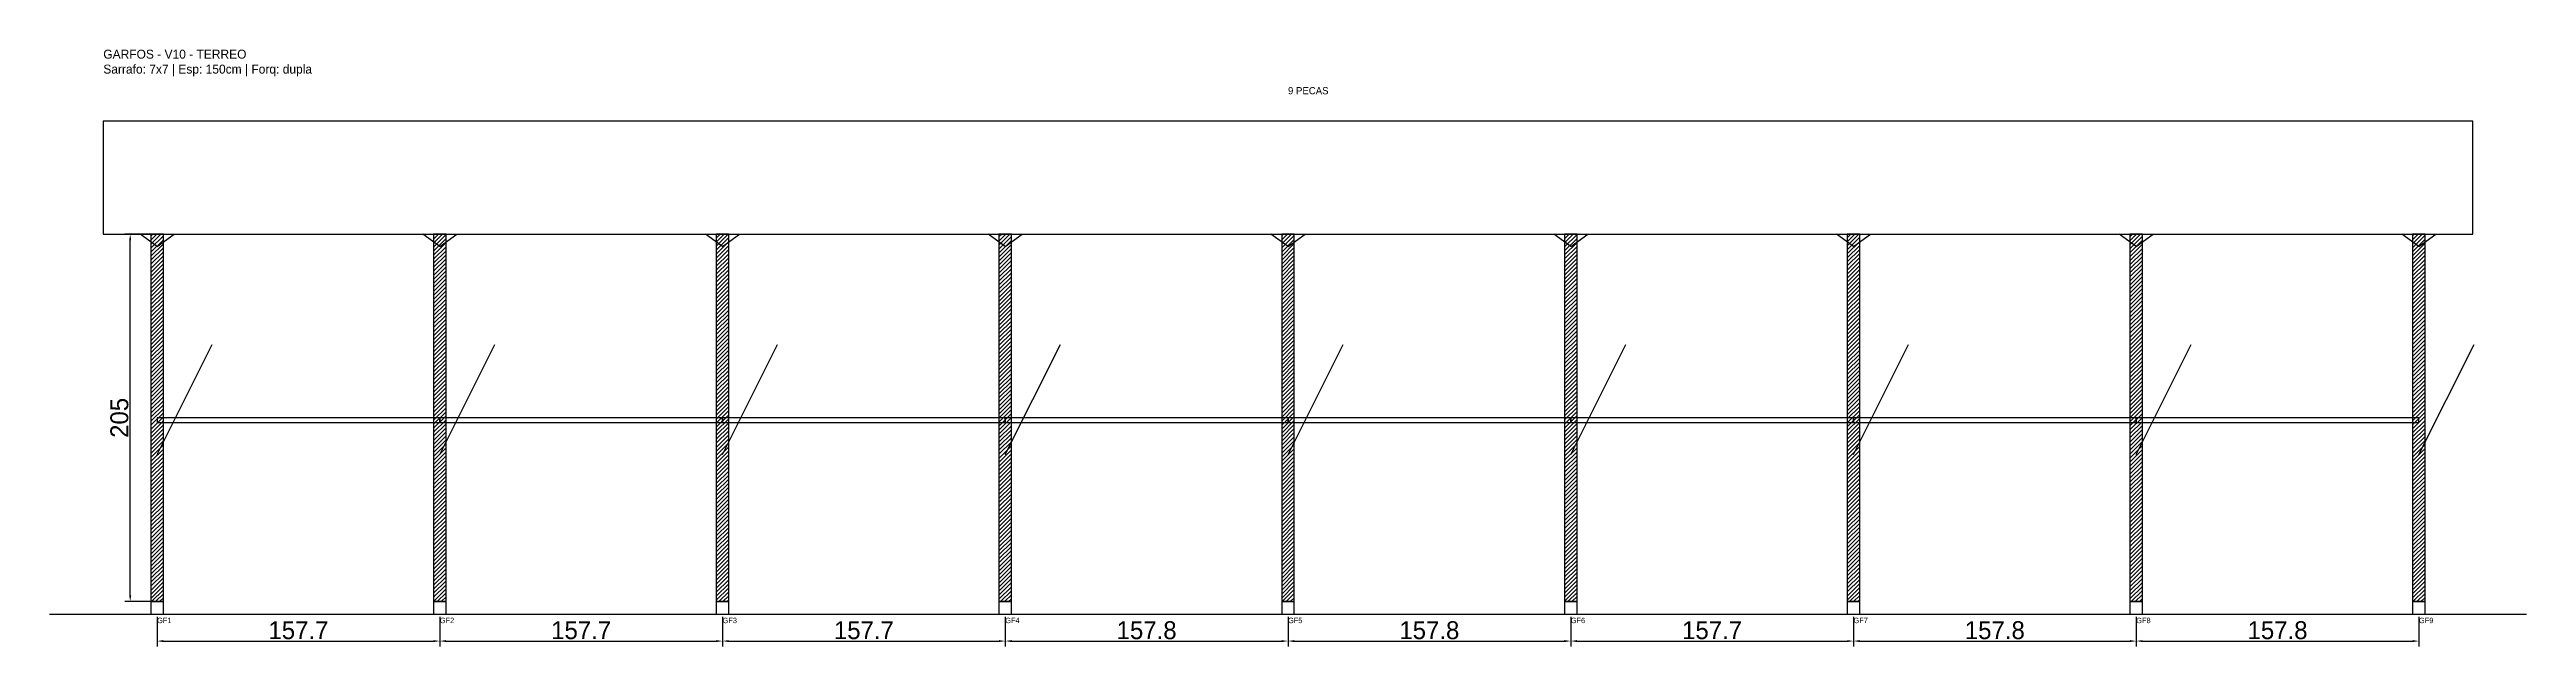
# Model space of a CAD drawing. Header units: metres. Extents: x -30 to 1352, y -25 to 308.
import ezdxf

# ---------------------------------------------------------------- set-up
doc = ezdxf.new("R2010")
doc.units = ezdxf.units.M
for name, color, linetype in [('BARRA_ANCORAGEM', 1, 'Continuous'), ('COTA', 241, 'Continuous'), ('GARFOS OK', 3, 'Continuous'), ('NOME DA VIGA', 6, 'Continuous'), ('SARR_7x7', 40, 'Continuous'), ('TIRAS REESCORAMENTO', 252, 'Continuous'), ('VIGAS', 3, 'Continuous')]:
    doc.layers.add(name, color=color, linetype=linetype)
doc.dimstyles.new('EZ DXF', dxfattribs={"dimtxt": 10, "dimasz": 3.5, "dimexe": 3, "dimexo": 1.5, "dimgap": 1, "dimtad": 1, "dimdec": 1, "dimdsep": 46, "dimcen": 2.5, "dimazin": 3, "dimtfac": 1, "dimtmove": 0, "dimatfit": 3})

# ---------------------------------------------------------------- blocks, each defined once
blk = doc.blocks.new('_CLOSEDFILLED')
at = {"color": 0, "linetype": 'BYBLOCK'}
blk.add_solid([(-1, 0.16), (0, 0), (-1, -0.16)], dxfattribs=at)
blk = doc.blocks.new('*D2')
for p, q in [((30, -8.5), (30, -25)), ((187.75, -8.5), (187.75, -25)), ((33.5, -22), (184.25, -22))]:
    blk.add_line(p, q)
at = {"layer": 'Defpoints'}
for p in [(30, -7), (187.75, -7), (30, -22)]:
    blk.add_point(p, dxfattribs=at)
at = {"layer": 'COTA', "xscale": 3.5, "yscale": 3.5, "rotation": 180}
blk.add_blockref('_CLOSEDFILLED', (30, -22), dxfattribs=at)
at = {"layer": 'COTA', "xscale": 3.5, "yscale": 3.5}
blk.add_blockref('_CLOSEDFILLED', (187.75, -22), dxfattribs=at)
at = {"layer": 'COTA', "insert": (108.875, -16), "char_height": 10, "attachment_point": 5}
blk.add_mtext('157.7', dxfattribs=at)
blk = doc.blocks.new('*D3')
for p, q in [((187.75, -8.5), (187.75, -25)), ((345.5, -8.5), (345.5, -25)), ((191.25, -22), (342, -22))]:
    blk.add_line(p, q)
at = {"layer": 'Defpoints'}
for p in [(187.75, -7), (345.5, -7), (187.75, -22)]:
    blk.add_point(p, dxfattribs=at)
at = {"layer": 'COTA', "xscale": 3.5, "yscale": 3.5, "rotation": 180}
blk.add_blockref('_CLOSEDFILLED', (187.75, -22), dxfattribs=at)
at = {"layer": 'COTA', "xscale": 3.5, "yscale": 3.5}
blk.add_blockref('_CLOSEDFILLED', (345.5, -22), dxfattribs=at)
at = {"layer": 'COTA', "insert": (266.625, -16), "char_height": 10, "attachment_point": 5}
blk.add_mtext('157.7', dxfattribs=at)
blk = doc.blocks.new('*D4')
for p, q in [((345.5, -8.5), (345.5, -25)), ((503.25, -8.5), (503.25, -25)), ((349, -22), (499.75, -22))]:
    blk.add_line(p, q)
at = {"layer": 'Defpoints'}
for p in [(345.5, -7), (503.25, -7), (345.5, -22)]:
    blk.add_point(p, dxfattribs=at)
at = {"layer": 'COTA', "xscale": 3.5, "yscale": 3.5, "rotation": 180}
blk.add_blockref('_CLOSEDFILLED', (345.5, -22), dxfattribs=at)
at = {"layer": 'COTA', "xscale": 3.5, "yscale": 3.5}
blk.add_blockref('_CLOSEDFILLED', (503.25, -22), dxfattribs=at)
at = {"layer": 'COTA', "insert": (424.375, -16), "char_height": 10, "attachment_point": 5}
blk.add_mtext('157.7', dxfattribs=at)
blk = doc.blocks.new('*D7')
for p, q in [((818.75, -8.5), (818.75, -25)), ((976.5, -8.5), (976.5, -25)), ((822.25, -22), (973, -22))]:
    blk.add_line(p, q)
at = {"layer": 'Defpoints'}
for p in [(818.75, -7), (976.5, -7), (818.75, -22)]:
    blk.add_point(p, dxfattribs=at)
at = {"layer": 'COTA', "xscale": 3.5, "yscale": 3.5, "rotation": 180}
blk.add_blockref('_CLOSEDFILLED', (818.75, -22), dxfattribs=at)
at = {"layer": 'COTA', "xscale": 3.5, "yscale": 3.5}
blk.add_blockref('_CLOSEDFILLED', (976.5, -22), dxfattribs=at)
at = {"layer": 'COTA', "insert": (897.625, -16), "char_height": 10, "attachment_point": 5}
blk.add_mtext('157.7', dxfattribs=at)

msp = doc.modelspace()

# ---------------------------------------------------------------- hatches: boundary and pattern name
at = {"layer": 'COTA'}
h = msp.add_hatch(dxfattribs=at)
h.set_pattern_fill('ANSI31', scale=0.5)
h.paths.add_polyline_path([(26.5, 0), (33.5, 0), (33.5, 205), (26.5, 205)])
h = msp.add_hatch(dxfattribs=at)
h.set_pattern_fill('ANSI31', scale=0.5)
h.paths.add_polyline_path([(184.25, 0), (191.25, 0), (191.25, 205), (184.25, 205)])
h = msp.add_hatch(dxfattribs=at)
h.set_pattern_fill('ANSI31', scale=0.5)
h.paths.add_polyline_path([(342, 0), (349, 0), (349, 205), (342, 205)])
h = msp.add_hatch(dxfattribs=at)
h.set_pattern_fill('ANSI31', scale=0.5)
h.paths.add_polyline_path([(499.75, 0), (506.75, 0), (506.75, 205), (499.75, 205)])
h = msp.add_hatch(dxfattribs=at)
h.set_pattern_fill('ANSI31', scale=0.5)
h.paths.add_polyline_path([(657.5, 0), (664.5, 0), (664.5, 205), (657.5, 205)])
h = msp.add_hatch(dxfattribs=at)
h.set_pattern_fill('ANSI31', scale=0.5)
h.paths.add_polyline_path([(815.25, 0), (822.25, 0), (822.25, 205), (815.25, 205)])
h = msp.add_hatch(dxfattribs=at)
h.set_pattern_fill('ANSI31', scale=0.5)
h.paths.add_polyline_path([(973, 0), (980, 0), (980, 205), (973, 205)])
h = msp.add_hatch(dxfattribs=at)
h.set_pattern_fill('ANSI31', scale=0.5)
h.paths.add_polyline_path([(1130.75, 0), (1137.75, 0), (1137.75, 205), (1130.75, 205)])
h = msp.add_hatch(dxfattribs=at)
h.set_pattern_fill('ANSI31', scale=0.5)
h.paths.add_polyline_path([(1288.5, 0), (1295.5, 0), (1295.5, 205), (1288.5, 205)])

# ---------------------------------------------------------------- linework, layer by layer
at = {"layer": 'BARRA_ANCORAGEM'}
for p, q in [((30, 82), (60.75, 143.5)), ((187.75, 82), (218.5, 143.5)), ((345.5, 82), (376.25, 143.5)), ((503.25, 82), (534, 143.5)), ((661, 82), (691.75, 143.5)), ((818.75, 82), (849.5, 143.5)), ((976.5, 82), (1007.25, 143.5)), ((1134.25, 82), (1165, 143.5)), ((1292, 82), (1322.75, 143.5))]:
    msp.add_line(p, q, dxfattribs=at)
at = {"layer": 'GARFOS OK'}
for p, q in [((30, 198), (20.5, 205)), ((20.5, 205), (39.5, 205)), ((30, 198), (39.5, 205)), ((187.75, 198), (178.25, 205)), ((178.25, 205), (197.25, 205)), ((187.75, 198), (197.25, 205)), ((345.5, 198), (336, 205)), ((336, 205), (355, 205)), ((345.5, 198), (355, 205)), ((503.25, 198), (493.75, 205)), ((493.75, 205), (512.75, 205)), ((503.25, 198), (512.75, 205)), ((661, 198), (651.5, 205)), ((651.5, 205), (670.5, 205)), ((661, 198), (670.5, 205)), ((818.75, 198), (809.25, 205)), ((809.25, 205), (828.25, 205)), ((818.75, 198), (828.25, 205)), ((976.5, 198), (967, 205)), ((967, 205), (986, 205)), ((976.5, 198), (986, 205)), ((1134.25, 198), (1124.75, 205)), ((1124.75, 205), (1143.75, 205)), ((1134.25, 198), (1143.75, 205)), ((1292, 198), (1282.5, 205)), ((1282.5, 205), (1301.5, 205)), ((1292, 198), (1301.5, 205))]:
    msp.add_line(p, q, dxfattribs=at)
at = {"layer": 'GARFOS OK', "linetype": 'CONTINUOUS'}
msp.add_line((-30, -7), (1352, -7), dxfattribs=at)
at = {"layer": 'GARFOS OK'}
for points in [[(26.5, 0), (33.5, 0), (33.5, 205), (26.5, 205), (26.5, 0)], [(184.25, 0), (191.25, 0), (191.25, 205), (184.25, 205), (184.25, 0)], [(342, 0), (349, 0), (349, 205), (342, 205), (342, 0)], [(499.75, 0), (506.75, 0), (506.75, 205), (499.75, 205), (499.75, 0)], [(657.5, 0), (664.5, 0), (664.5, 205), (657.5, 205), (657.5, 0)], [(815.25, 0), (822.25, 0), (822.25, 205), (815.25, 205), (815.25, 0)], [(973, 0), (980, 0), (980, 205), (973, 205), (973, 0)], [(1130.75, 0), (1137.75, 0), (1137.75, 205), (1130.75, 205), (1130.75, 0)], [(1288.5, 0), (1295.5, 0), (1295.5, 205), (1288.5, 205), (1288.5, 0)]]:
    msp.add_lwpolyline(points, dxfattribs=at)
at = {"layer": 'SARR_7x7'}
for points in [[(26.5, -7), (33.5, -7), (33.5, 0), (26.5, 0), (26.5, -7)], [(184.25, -7), (191.25, -7), (191.25, 0), (184.25, 0), (184.25, -7)], [(342, -7), (349, -7), (349, 0), (342, 0), (342, -7)], [(499.75, -7), (506.75, -7), (506.75, 0), (499.75, 0), (499.75, -7)], [(657.5, -7), (664.5, -7), (664.5, 0), (657.5, 0), (657.5, -7)], [(815.25, -7), (822.25, -7), (822.25, 0), (815.25, 0), (815.25, -7)], [(973, -7), (980, -7), (980, 0), (973, 0), (973, -7)], [(1130.75, -7), (1137.75, -7), (1137.75, 0), (1130.75, 0), (1130.75, -7)], [(1288.5, -7), (1295.5, -7), (1295.5, 0), (1288.5, 0), (1288.5, -7)]]:
    msp.add_lwpolyline(points, dxfattribs=at)
at = {"layer": 'TIRAS REESCORAMENTO'}
for points in [[(30, 100), (187.75, 100), (187.75, 102.5), (30, 102.5), (30, 100)], [(187.75, 100), (345.5, 100), (345.5, 102.5), (187.75, 102.5), (187.75, 100)], [(345.5, 100), (503.25, 100), (503.25, 102.5), (345.5, 102.5), (345.5, 100)], [(503.25, 100), (661, 100), (661, 102.5), (503.25, 102.5), (503.25, 100)], [(661, 100), (818.75, 100), (818.75, 102.5), (661, 102.5), (661, 100)], [(818.75, 100), (976.5, 100), (976.5, 102.5), (818.75, 102.5), (818.75, 100)], [(976.5, 100), (1134.25, 100), (1134.25, 102.5), (976.5, 102.5), (976.5, 100)], [(1134.25, 100), (1292, 100), (1292, 102.5), (1134.25, 102.5), (1134.25, 100)]]:
    msp.add_lwpolyline(points, dxfattribs=at)
at = {"layer": 'VIGAS'}
msp.add_lwpolyline([(0, 205), (1322, 205), (1322, 268), (0, 268), (0, 205)], dxfattribs=at)

# ---------------------------------------------------------------- texts
at = {"layer": 'NOME DA VIGA'}
for s, height, p in [('9 PECAS', 4, (661, 283)), ('GF1', 3, (30, -12)), ('GF2', 3, (187.75, -12)), ('GF3', 3, (345.5, -12)), ('GF4', 3, (503.25, -12)), ('GF5', 3, (661, -12)), ('GF6', 3, (818.75, -12)), ('GF7', 3, (976.5, -12)), ('GF8', 3, (1134.25, -12)), ('GF9', 3, (1292, -12))]:
    msp.add_text(s, height=height, dxfattribs=at).set_placement(p)
at = {"layer": 'NOME DA VIGA', "insert": (0, 293), "char_height": 5, "attachment_point": 7}
msp.add_mtext('GARFOS - V10 - TERREO\\PSarrafo: 7x7 | Esp: 150cm | Forq: dupla', dxfattribs=at)

# ---------------------------------------------------------------- dimensions: what is measured, and where the dimension line sits
at = {"layer": 'COTA'}
msp.add_linear_dim(base=(15, 0), p1=(30, 0), p2=(30, 205), angle=90, dimstyle='EZ DXF', dxfattribs=at).render()
for base, p1, p2, picture, middle in [((30, -22), (30, -7), (187.75, -7), '*D2', (108.875, -16)), ((187.75, -22), (187.75, -7), (345.5, -7), '*D3', (266.625, -16)), ((345.5, -22), (345.5, -7), (503.25, -7), '*D4', (424.375, -16)), ((818.75, -22), (818.75, -7), (976.5, -7), '*D7', (897.625, -16))]:
    dim = msp.add_linear_dim(base=base, p1=p1, p2=p2, dimstyle='EZ DXF', dxfattribs=at)
    dim.commit()
    dim.dimension.update_dxf_attribs({"geometry": picture, "text_midpoint": middle})
for base, p1, p2 in [((503.25, -22), (503.25, -7), (661, -7)), ((661, -22), (661, -7), (818.75, -7)), ((976.5, -22), (976.5, -7), (1134.25, -7)), ((1134.25, -22), (1134.25, -7), (1292, -7))]:
    msp.add_linear_dim(base=base, p1=p1, p2=p2, dimstyle='EZ DXF', dxfattribs=at).render()

doc.saveas('drawing.dxf')
